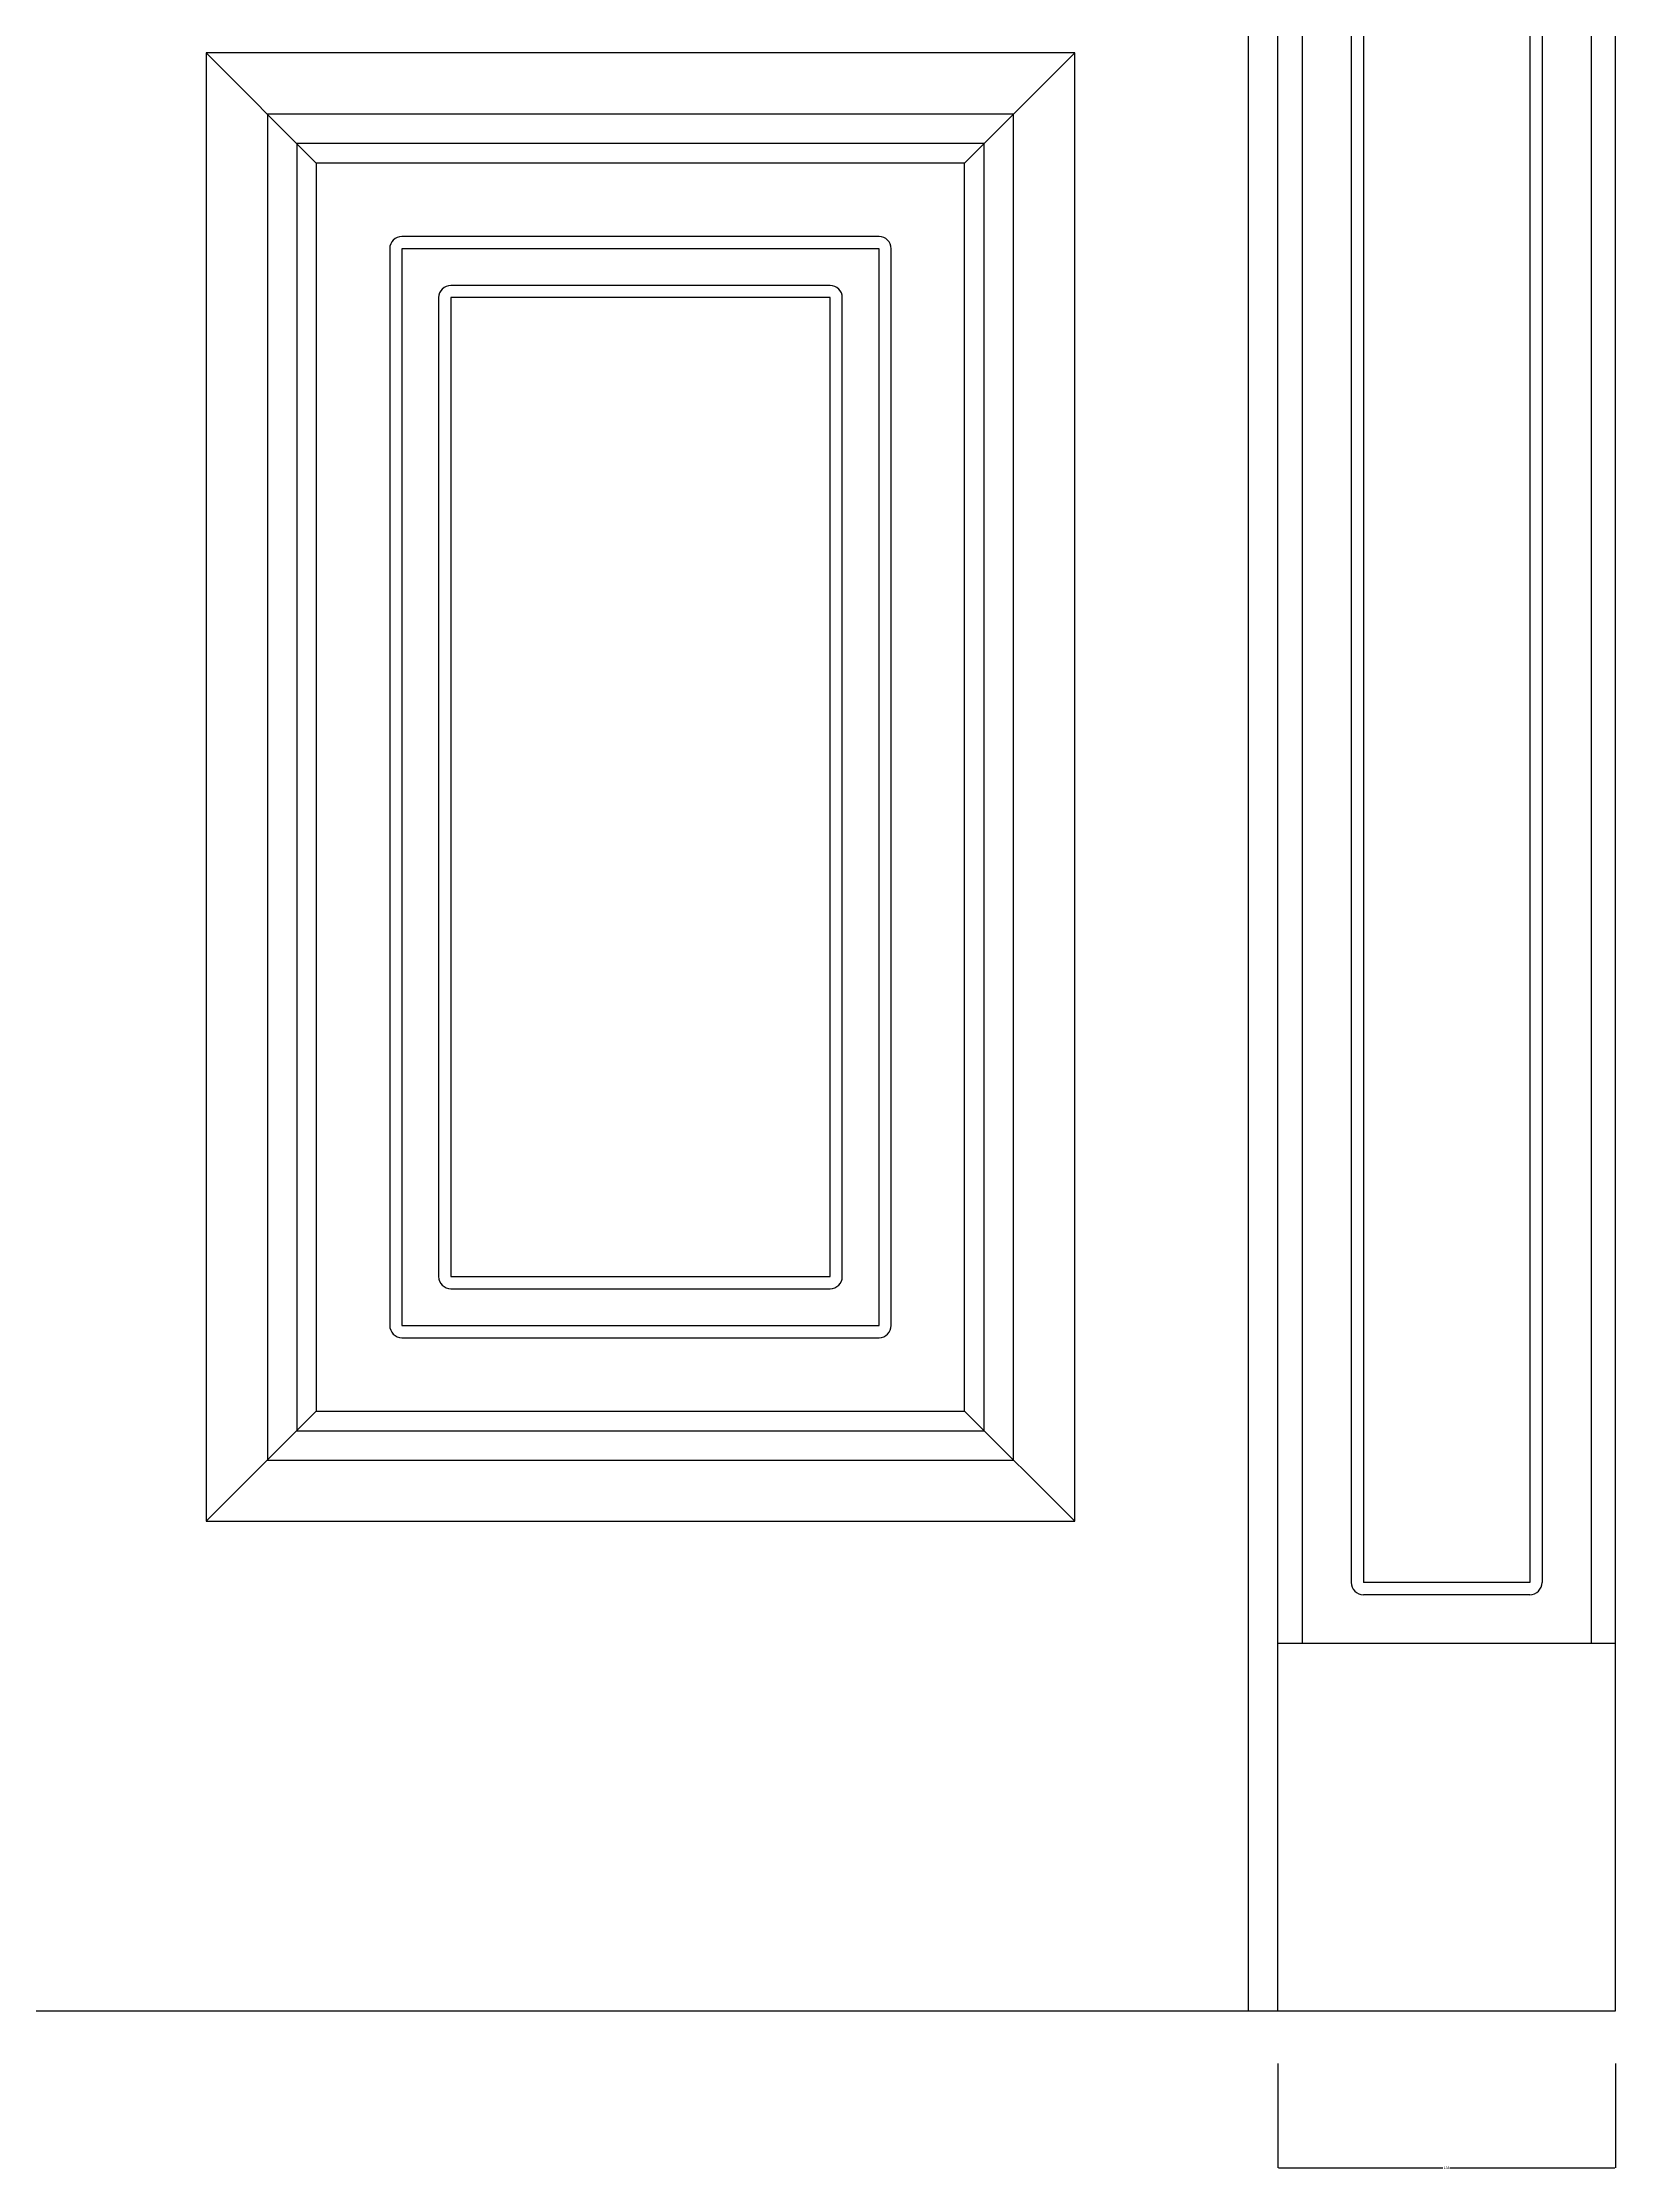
# Model space of a CAD drawing. Header units: metres. Extents: x 329 to 3546, y 72 to 4699.
# Drawn here: x 1068 to 1711, y 1651 to 2520 of the extents above; entities that cross this region are included whole.
import ezdxf

# ---------------------------------------------------------------- set-up
doc = ezdxf.new("R2010")
doc.units = ezdxf.units.M
for name, color, linetype in [('2', 2, 'Continuous'), ('3', 3, 'Continuous'), ('4', 4, 'Continuous'), ('7', 7, 'Continuous'), ('DIM', 3, 'Continuous')]:
    doc.layers.add(name, color=color, linetype=linetype)
doc.dimstyles.get("Standard").update_dxf_attribs({"dimtxt": 2.5, "dimasz": 2.5, "dimexe": 1.25, "dimexo": 0.625, "dimtad": 1, "dimcen": 2.5, "dimazin": 3, "dimtfac": 1, "dimtmove": 0, "dimatfit": 3})

# ---------------------------------------------------------------- blocks, each defined once
blk = doc.blocks.new('*D2')
for p, q in [((1572.54, 1694.13), (1572.54, 1651.42)), ((1710.54, 1694.13), (1710.54, 1651.42)), ((1572.79, 1651.42), (1640.04, 1651.42)), ((1643.04, 1651.42), (1710.29, 1651.42))]:
    blk.add_line(p, q)
at = {"layer": 'Defpoints'}
for p in [(1572.54, 1694.13), (1710.54, 1694.13), (1572.54, 1651.42)]:
    blk.add_point(p, dxfattribs=at)
at = {"layer": 'DIM', "insert": (1641.54, 1651.42), "char_height": 1, "attachment_point": 5}
blk.add_mtext('138', dxfattribs=at)

msp = doc.modelspace()

# ---------------------------------------------------------------- linework, layer by layer
at = {"layer": '2'}
msp.add_line((478.54, 1715.63), (1710.54, 1715.63), dxfattribs=at)
at = {"layer": '3'}
for p, q in [((1560.54, 1715.63), (1560.54, 3806.63)), ((1582.54, 3646.81), (1582.54, 1865.63)), ((1700.54, 3646.81), (1700.54, 1865.63)), ((1602.54, 3616.81), (1602.54, 1890.63)), ((1607.54, 3616.81), (1607.54, 1890.63)), ((1675.54, 3616.81), (1675.54, 1890.63)), ((1680.54, 3616.81), (1680.54, 1890.63)), ((1179.54, 2470.63), (1134.54, 2515.63)), ((1444.54, 2470.63), (1489.54, 2515.63)), ((1179.54, 1960.63), (1134.54, 1915.63)), ((1444.54, 1960.63), (1489.54, 1915.63)), ((1675.54, 1890.63), (1607.54, 1890.63)), ((1675.54, 1885.63), (1607.54, 1885.63))]:
    msp.add_line(p, q, dxfattribs=at)
for points in [[(1464.54, 2490.63), (1159.54, 2490.63), (1159.54, 1940.63), (1464.54, 1940.63)], [(1452.54, 2478.63), (1171.54, 2478.63), (1171.54, 1952.63), (1452.54, 1952.63)], [(1444.54, 2470.63), (1179.54, 2470.63), (1179.54, 1960.63), (1444.54, 1960.63)], [(1409.54, 2435.63), (1214.54, 2435.63), (1214.54, 1995.63), (1409.54, 1995.63)], [(1389.54, 2415.63), (1234.54, 2415.63), (1234.54, 2015.63), (1389.54, 2015.63)]]:
    msp.add_lwpolyline(points, close=True, dxfattribs=at)
for points in [[(1409.54, 2440.63), (1214.54, 2440.63, 0.41), (1209.54, 2435.63), (1209.54, 1995.63, 0.41), (1214.54, 1990.63), (1409.54, 1990.63, 0.41), (1414.54, 1995.63), (1414.54, 2435.63, 0.41)], [(1389.54, 2420.63), (1234.54, 2420.63, 0.41), (1229.54, 2415.63), (1229.54, 2015.63, 0.41), (1234.54, 2010.63), (1389.54, 2010.63, 0.41), (1394.54, 2015.63), (1394.54, 2415.63, 0.41)]]:
    msp.add_lwpolyline(points, format="xyb", close=True, dxfattribs=at)
for centre, start, end in [((1607.54, 1890.63), 180, 270), ((1675.54, 1890.63), 270, 0)]:
    msp.add_arc(centre, 5, start, end, dxfattribs=at)
at = {"layer": '4'}
for p, q in [((1710.54, 1715.63), (1710.54, 4006.63)), ((1572.54, 1715.63), (1572.54, 3818.63))]:
    msp.add_line(p, q, dxfattribs=at)
at = {"layer": '7'}
msp.add_line((1710.54, 1865.63), (1572.54, 1865.63), dxfattribs=at)
msp.add_lwpolyline([(1489.54, 2515.63), (1134.54, 2515.63), (1134.54, 1915.63), (1489.54, 1915.63)], close=True, dxfattribs=at)

# ---------------------------------------------------------------- dimensions: what is measured, and where the dimension line sits
at = {"layer": 'DIM'}
dim = msp.add_linear_dim(base=(1572.54, 1651.42), p1=(1572.54, 1694.13), p2=(1710.54, 1694.13), dimstyle='Standard', dxfattribs=at)
dim.commit()
dim.dimension.update_dxf_attribs({"geometry": '*D2', "text_midpoint": (1641.54, 1651.42)})

doc.saveas('drawing.dxf')
